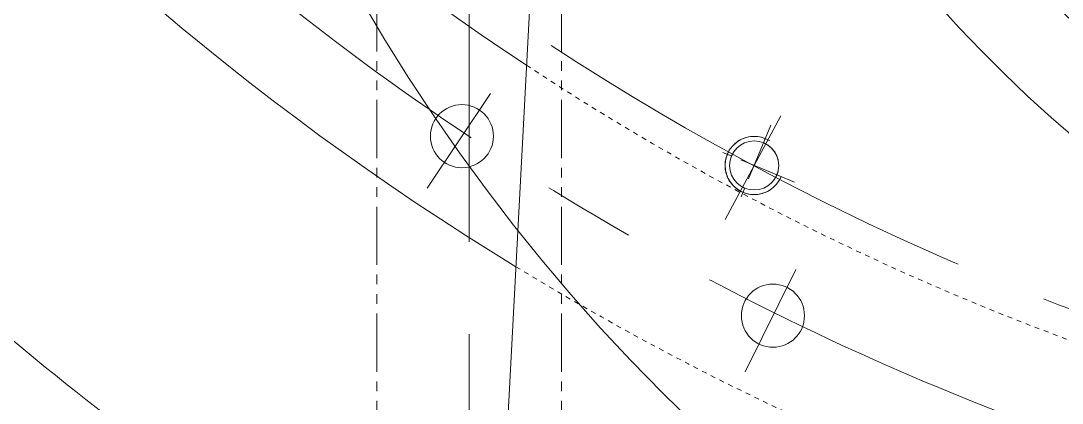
# Model space of a CAD drawing. Header units: inches. Extents: x 0 to 26418, y 0 to 20128.
# Drawn here: x 3658.2 to 3872.7, y 3451.6 to 3530.4 of the extents above; entities that cross this region are included whole.
import ezdxf

# ---------------------------------------------------------------- set-up
doc = ezdxf.new("R2010")
doc.units = ezdxf.units.IN
doc.header["$MEASUREMENT"] = 0
for name, pattern in [('ACAD_ISO02W100', [15, 12, -3]), ('CENTER', [50.800000000000004, 31.75, -6.35, 6.35, -6.35]), ('双点画线', [22, 12, -2, 2, -2, 2, -2]), ('点画线', [18, 12, -2, 2, -2]), ('虚线', [2, 1, -1])]:
    doc.linetypes.add(name, pattern=pattern)
for name, color, linetype, lineweight in [('CAXA1', 5, 'CENTER', 5), ('中心线层', 5, 'CENTER', 5), ('细实线层', 7, 'Continuous', 5), ('虚线层', 6, 'ACAD_ISO02W100', 5)]:
    doc.layers.add(name, color=color, linetype=linetype, lineweight=lineweight)

msp = doc.modelspace()

# ---------------------------------------------------------------- linework, layer by layer
at = {"color": 7, "lineweight": 5}
for p, q in [((3773.906218079057, 3741.963588489843), (3755.264527173851, 3386.258936244453)), ((3805.093889095027, 3504.900924657396), (3804.871770322461, 3504.67880588547)), ((3805.327328258332, 3505.111114224984), (3805.093889095027, 3504.900924657396)), ((3805.57144797514, 3505.308798473195), (3805.327328258332, 3505.111114224984)), ((3805.825579127435, 3505.493435563211), (3805.57144797514, 3505.308798473195)), ((3806.089025160436, 3505.66451941749), (3805.825579127435, 3505.493435563211)), ((3806.361063988086, 3505.821581107431), (3806.089025160436, 3505.66451941749)), ((3806.640949968386, 3505.964190137555), (3806.361063988086, 3505.821581107431)), ((3806.927915954169, 3506.091955626366), (3806.640949968386, 3505.964190137555)), ((3807.221175393227, 3506.204527378007), (3806.927915954169, 3506.091955626366)), ((3807.519924480606, 3506.301596840652), (3807.221175393227, 3506.204527378007)), ((3807.823344365831, 3506.382897953835), (3807.519924480606, 3506.301596840652)), ((3808.130603396472, 3506.448207876744), (3807.823344365831, 3506.382897953835)), ((3808.440859396148, 3506.497347599693), (3808.130603396472, 3506.448207876744)), ((3808.753261974219, 3506.530182433821), (3808.440859396148, 3506.497347599693)), ((3809.066954858739, 3506.546622381295), (3808.753261974219, 3506.530182433821)), ((3809.381078238737, 3506.546622381295), (3809.066954858739, 3506.546622381295)), ((3809.694771123256, 3506.530182433821), (3809.381078238737, 3506.546622381295)), ((3810.007173702259, 3506.497347599693), (3809.694771123256, 3506.530182433821)), ((3810.317429701935, 3506.448207876744), (3810.007173702259, 3506.497347599693)), ((3810.624688732576, 3506.382897953835), (3810.317429701935, 3506.448207876744)), ((3810.928108617801, 3506.301596840652), (3810.624688732576, 3506.382897953835)), ((3811.226857704248, 3506.204527378007), (3810.928108617801, 3506.301596840652)), ((3811.15763346399, 3505.216842613224), (3811.520117143307, 3506.091955626366)), ((3811.399296346258, 3505.109247366007), (3811.15763346399, 3505.216842613224)), ((3811.15763346399, 3505.216842613224), (3811.15763346399, 3505.216842613224)), ((3811.520117143307, 3506.091955626366), (3811.226857704248, 3506.204527378007)), ((3811.634996936794, 3504.989151916508), (3811.399296346258, 3505.109247366007)), ((3811.520117143307, 3506.091955626366), (3811.520117143307, 3506.091955626366)), ((3811.864089198548, 3504.856885438011), (3811.634996936794, 3504.989151916508)), ((3812.085945203107, 3504.712810463371), (3811.864089198548, 3504.856885438011)), ((3803.68073935448, 3502.844779025571), (3803.568167602781, 3502.551519586804)), ((3803.80850484236, 3503.131745012227), (3803.68073935448, 3502.844779025571)), ((3803.68073935448, 3502.844779025571), (3803.68073935448, 3502.844779025571)), ((3803.951113873299, 3503.411630992935), (3803.80850484236, 3503.131745012227)), ((3804.108175562832, 3503.683669819654), (3803.951113873299, 3503.411630992935)), ((3804.279259417344, 3503.947115852946), (3804.108175562832, 3503.683669819654)), ((3804.463896507535, 3504.201247005357), (3804.279259417344, 3503.947115852946)), ((3804.661580755513, 3504.445366721408), (3804.463896507535, 3504.201247005357)), ((3804.871770322461, 3504.67880588547), (3804.661580755513, 3504.445366721408)), ((3812.29995686109, 3504.557321892219), (3812.085945203107, 3504.712810463371)), ((3812.505537580837, 3504.390845908184), (3812.29995686109, 3504.557321892219)), ((3812.702123879593, 3504.213838809909), (3812.505537580837, 3504.390845908184)), ((3812.889176927645, 3504.026785761974), (3812.702123879593, 3504.213838809909)), ((3813.066184026327, 3503.830199463509), (3812.889176927645, 3504.026785761974)), ((3813.232660009664, 3503.624618744053), (3813.066184026327, 3503.830199463509)), ((3813.388148580816, 3503.41060708607), (3813.232660009664, 3503.624618744053)), ((3813.532223556329, 3503.188751080464), (3813.388148580816, 3503.41060708607)), ((3813.66449003401, 3502.959658819292), (3813.532223556329, 3503.188751080464)), ((3813.78458548351, 3502.723958228523), (3813.66449003401, 3502.959658819292)), ((3813.892180730727, 3502.482295346895), (3813.78458548351, 3502.723958228523)), ((3803.242512546617, 3501.019433005754), (3803.226072598387, 3500.705740121351)), ((3803.226072598387, 3500.705740121351), (3803.226072598387, 3500.391616741527)), ((3803.275347381037, 3501.331835584756), (3803.242512546617, 3501.019433005754)), ((3803.324487104218, 3501.642091584258), (3803.275347381037, 3501.331835584756)), ((3803.389797026429, 3501.949350614491), (3803.324487104218, 3501.642091584258)), ((3803.47109814002, 3502.252770499542), (3803.389797026429, 3501.949350614491)), ((3803.568167602781, 3502.551519586804), (3803.47109814002, 3502.252770499542)), ((3813.986980863985, 3502.235332555644), (3813.892180730727, 3502.482295346895)), ((3814.068726043355, 3501.983746762836), (3813.986980863985, 3502.235332555644)), ((3814.13719221032, 3501.728227547527), (3814.068726043355, 3501.983746762836)), ((3814.192191705245, 3501.469475269999), (3814.13719221032, 3501.728227547527)), ((3814.233573776808, 3501.20819915224), (3814.192191705245, 3501.469475269999)), ((3814.261225000162, 3500.945115334104), (3814.233573776808, 3501.20819915224)), ((3814.275069585208, 3500.680944910139), (3814.261225000162, 3500.945115334104)), ((3814.275069585208, 3500.416411952739), (3814.275069585208, 3500.680944910139)), ((3803.226072598387, 3500.391616741527), (3803.242512546617, 3500.077923857066)), ((3803.242512546617, 3500.077923857066), (3803.275347381037, 3499.765521278064)), ((3803.275347381037, 3499.765521278064), (3803.324487104218, 3499.455265278387)), ((3803.324487104218, 3499.455265278387), (3803.389797026429, 3499.148006248329)), ((3803.389797026429, 3499.148006248329), (3803.47109814002, 3498.844586363103)), ((3803.47109814002, 3498.844586363103), (3803.568167602781, 3498.545837276074)), ((3803.568167602781, 3498.545837276074), (3803.68073935448, 3498.252577837248)), ((3813.892180730727, 3498.615061515925), (3813.986980863985, 3498.862024307001)), ((3814.767293743927, 3498.252577837248), (3813.892180730727, 3498.615061515925)), ((3813.892180730727, 3498.615061515925), (3813.892180730727, 3498.615061515925)), ((3813.986980863985, 3498.862024307001), (3814.068726043355, 3499.113610099809)), ((3814.068726043355, 3499.113610099809), (3814.13719221032, 3499.369129315292)), ((3814.13719221032, 3499.369129315292), (3814.192191705245, 3499.627881592879)), ((3814.192191705245, 3499.627881592879), (3814.233573776808, 3499.889157710405)), ((3814.233573776808, 3499.889157710405), (3814.261225000162, 3500.152241528599)), ((3814.261225000162, 3500.152241528599), (3814.275069585208, 3500.416411952739)), ((3803.68073935448, 3498.252577837248), (3803.80850484236, 3497.965611850593)), ((3803.80850484236, 3497.965611850593), (3803.951113873299, 3497.68572586971)), ((3803.951113873299, 3497.68572586971), (3804.108175562832, 3497.413687042991)), ((3804.108175562832, 3497.413687042991), (3804.279259417344, 3497.150241009874)), ((3804.279259417344, 3497.150241009874), (3804.463896507535, 3496.896109857288)), ((3804.463896507535, 3496.896109857288), (3804.661580755513, 3496.651990141411)), ((3804.661580755513, 3496.651990141411), (3804.871770322461, 3496.418550977175)), ((3804.871770322461, 3496.418550977175), (3805.093889095027, 3496.196432205249)), ((3813.35414400338, 3496.196432205249), (3813.576262775015, 3496.418550977175)), ((3813.576262775015, 3496.418550977175), (3813.786452342894, 3496.651990141411)), ((3813.786452342894, 3496.651990141411), (3813.984136590872, 3496.896109857288)), ((3813.984136590872, 3496.896109857288), (3814.168773681063, 3497.150241009874)), ((3814.168773681063, 3497.150241009874), (3814.339857535575, 3497.413687042991)), ((3814.339857535575, 3497.413687042991), (3814.496919225108, 3497.68572586971)), ((3814.496919225108, 3497.68572586971), (3814.639528255116, 3497.965611850593)), ((3814.639528255116, 3497.965611850593), (3814.767293743927, 3498.252577837248)), ((3814.767293743927, 3498.252577837248), (3814.767293743927, 3498.252577837248)), ((3805.093889095027, 3496.196432205249), (3805.327328258332, 3495.986242637894)), ((3805.327328258332, 3495.986242637894), (3805.57144797514, 3495.788558389625)), ((3805.57144797514, 3495.788558389625), (3805.825579127435, 3495.603921299667)), ((3805.825579127435, 3495.603921299667), (3806.089025160436, 3495.43283744533)), ((3806.089025160436, 3495.43283744533), (3806.361063988086, 3495.275775755447)), ((3806.361063988086, 3495.275775755447), (3806.640949968386, 3495.133166725323)), ((3806.640949968386, 3495.133166725323), (3806.927915954169, 3495.005401236279)), ((3806.927915954169, 3495.005401236279), (3807.221175393227, 3494.892829484813)), ((3807.221175393227, 3494.892829484813), (3807.519924480606, 3494.795760022168)), ((3807.519924480606, 3494.795760022168), (3807.823344365831, 3494.714458909043)), ((3807.823344365831, 3494.714458909043), (3808.130603396472, 3494.649148986075)), ((3808.130603396472, 3494.649148986075), (3808.440859396148, 3494.600009263127)), ((3808.440859396148, 3494.600009263127), (3808.753261974219, 3494.567174429057)), ((3808.753261974219, 3494.567174429057), (3809.066954858739, 3494.550734481524)), ((3809.066954858739, 3494.550734481524), (3809.381078238737, 3494.550734481524)), ((3809.381078238737, 3494.550734481524), (3809.694771123256, 3494.567174429057)), ((3809.694771123256, 3494.567174429057), (3810.007173702259, 3494.600009263127)), ((3810.007173702259, 3494.600009263127), (3810.317429701935, 3494.649148986075)), ((3810.317429701935, 3494.649148986075), (3810.624688732576, 3494.714458909043)), ((3810.624688732576, 3494.714458909043), (3810.928108617801, 3494.795760022168)), ((3810.928108617801, 3494.795760022168), (3811.226857704248, 3494.892829484813)), ((3811.226857704248, 3494.892829484813), (3811.520117143307, 3495.005401236279)), ((3811.520117143307, 3495.005401236279), (3811.807083130021, 3495.133166725323)), ((3811.807083130021, 3495.133166725323), (3812.086969110321, 3495.275775755447)), ((3812.086969110321, 3495.275775755447), (3812.35900793704, 3495.43283744533)), ((3812.35900793704, 3495.43283744533), (3812.622453970972, 3495.603921299667)), ((3812.622453970972, 3495.603921299667), (3812.876585122336, 3495.788558389625)), ((3812.876585122336, 3495.788558389625), (3813.120704839144, 3495.986242637894)), ((3813.120704839144, 3495.986242637894), (3813.35414400338, 3496.196432205249))]:
    msp.add_line(p, q, dxfattribs=at)
for centre, radius in [((4063.517564495232, 3726.75108229827), 386.2614132895503), ((3749.02816986027, 3506.585225055617), 6.499999999999999), ((3809.224016549203, 3500.54867843141), 5.052784499999999), ((3813.089902633939, 3469.5939291308), 6.499999999999999)]:
    msp.add_circle(centre, radius, dxfattribs=at)
for centre, radius, start, end in [((4063.778254434604, 3976.786161179521), 582.5000000000001, 301.3557931603836, 238.5850138831211), ((4063.248093216818, 3976.786161179521), 546.0000000000002, 303.5084241425386, 236.5560396315401), ((4063.517564495232, 3726.786161179579), 289.9999999999993, 148.6687488314908, 31.33325685729969), ((3968.722011006575, 3625.584864939546), 122.5000000000001, 108.8191511434206, 344.8541404427495)]:
    msp.add_arc(centre, radius, start, end, dxfattribs=at)
msp.add_open_spline([(4478.58485438316, 4391.592761127552), (4443.494471209262, 4429.160570960707), (4363.329545714099, 4496.478745801939), (4220.70469199973, 4564.043566209945), (4063.246416033383, 4591.201159588277), (3902.942955164377, 4574.788250671741), (3750.863160473432, 4517.604130944394), (3617.583657220144, 4422.127550462535), (3512.803528092939, 4294.153185929911), (3444.249085054871, 4142.250155967876), (3415.605970105294, 3976.341171029123), (3435.066401044976, 3807.872147028783), (3495.95999742965, 3648.674377283297), (3597.189293652911, 3509.910840935115), (3731.639523283716, 3401.312361983856), (3890.723280538011, 3330.928436968633), (4063.69770762245, 3303.417889882677), (4238.957305129756, 3322.513383408816), (4404.477062524435, 3386.318552470865), (4548.5418333692, 3491.771157256718), (4661.394939418089, 3631.55037386702), (4734.58548235162, 3796.8585947402), (4752.871757205714, 3916.584161157004), (4754.537145805683, 3976.521080571093)], degree=3, knots=[0, 0, 0, 0, 6187.66602571643, 12450.35545818365, 18783.7763803084, 25175.55398044752, 31622.06567916289, 38124.71359481811, 44683.23785818888, 51298.55092183362, 57973.87072775419, 64697.01929391086, 71462.74865718019, 78273.5017955374, 85129.2788968426, 92030.08014527893, 98977.28584344212, 105969.7011519076, 113006.6229990649, 120087.9511856509, 127214.4959447548, 134386.4928486813, 141603.663266158, 141603.663266158, 141603.663266158, 141603.663266158], dxfattribs=at)
at = {"layer": 'CAXA1', "linetype": 'CENTER', "lineweight": 5, "ltscale": 3}
for p, q in [((3750.513173826177, 3580.052031647921), (3750.513173826177, 3352.28394297724)), ((3754.922839664061, 3515.407221852959), (3741.872909861755, 3495.876621708082)), ((3814.697862204302, 3510.789523359778), (3803.279830137405, 3489.427887839888)), ((3817.782641071033, 3479.109861326445), (3807.393610095743, 3458.042990527448))]:
    msp.add_line(p, q, dxfattribs=at)
for centre, radius in [((4063.778254434604, 3976.786161179521), 565), ((4063.778254434604, 3976.786161179521), 540), ((3968.513173827108, 3626.128737669188), 113.5)]:
    msp.add_circle(centre, radius, dxfattribs=at)
msp.add_arc((4063.517564495232, 3726.786161179579), 272.5000000000001, 148.6692551225773, 31.33337963512468, dxfattribs=at)
at = {"layer": '中心线层', "color": 7, "linetype": '点画线', "lineweight": 5}
for p, q in [((3812.668167440359, 3508.863594224019), (3805.779865658048, 3492.233762638801)), ((3817.53893234222, 3497.104527540138), (3800.909100756187, 3503.992829322681))]:
    msp.add_line(p, q, dxfattribs=at)
at = {"layer": '细实线层', "color": 7, "linetype": '双点画线', "lineweight": 5}
for p, q in [((3731.513173826177, 3580.052032939374), (3731.513173826177, 3342.975673011603)), ((3769.513173827108, 3580.052032939374), (3769.513173827108, 3342.975673011603))]:
    msp.add_line(p, q, dxfattribs=at)
at = {"layer": '细实线层', "color": 7, "lineweight": 5}
msp.add_arc((3809.224016549203, 3500.54867843141), 6, 57.50000000008995, 337.4999999999733, dxfattribs=at)
at = {"layer": '虚线层', "color": 7, "linetype": '虚线', "lineweight": 5}
for centre, radius, start, end in [((4063.248093216818, 3976.786161179521), 546.0000000000036, 236.5560396315401, 303.5084241425386), ((4063.778254434604, 3976.786161179521), 582.5000000000001, 238.5850138831211, 301.3557931603836)]:
    msp.add_arc(centre, radius, start, end, dxfattribs=at)

doc.saveas('drawing.dxf')
